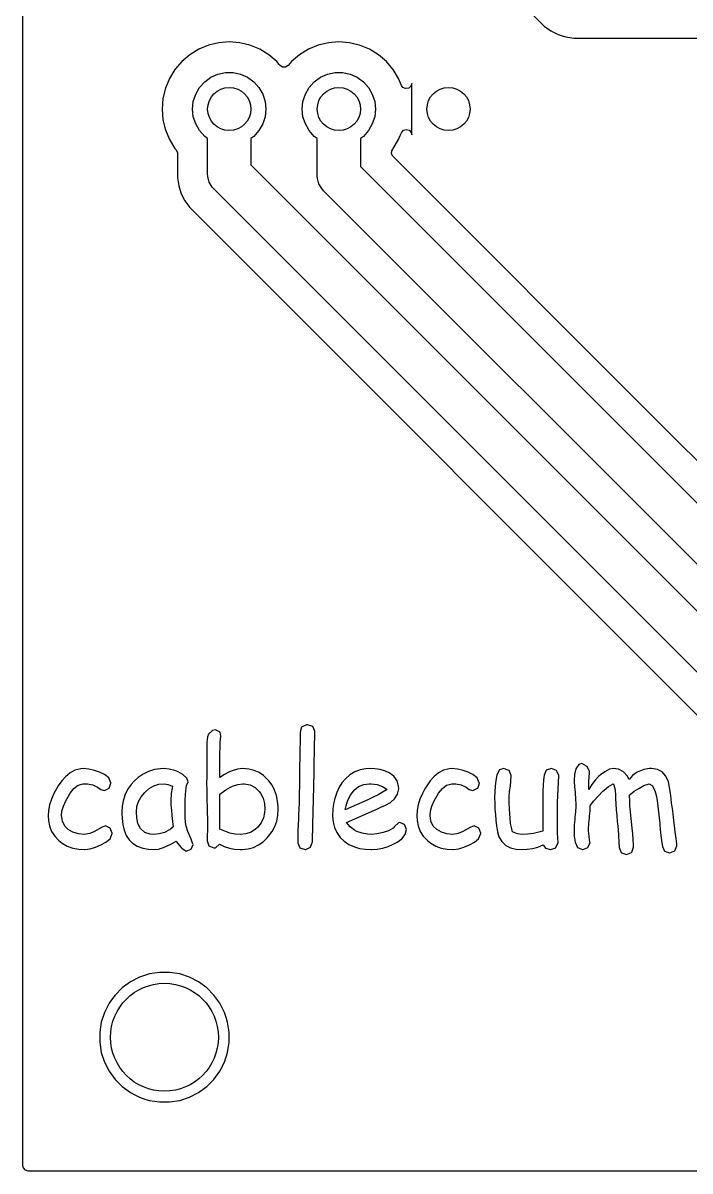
# Model space of a CAD drawing. Extents: x 1.82 to 4.28, y -3.98 to -1.82.
# Drawn here: x 1.82 to 2.428, y -3.98 to -2.933 of the extents above; entities that cross this region are included whole.
import ezdxf

# ---------------------------------------------------------------- set-up
doc = ezdxf.new("R2010")
doc.units = 0
doc.header["$MEASUREMENT"] = 0
doc.layers.add('BLACK', color=7, linetype='CONTINUOUS')

msp = doc.modelspace()

# ---------------------------------------------------------------- linework, layer by layer
at = {"layer": 'BLACK', "linetype": 'CONTINUOUS'}
for p, q in [((1.8197, -3.0118), (1.8197, -1.9442)), ((1.9927, -2.6335), (2.2952, -2.9361)), ((2.2952, -2.9361), (2.3012, -2.9404)), ((2.3012, -2.9404), (2.3043, -2.942)), ((2.3043, -2.942), (2.3078, -2.9438)), ((1.9983, -2.9513), (1.989, -2.9536)), ((2.0079, -2.9506), (1.9983, -2.9513)), ((2.0175, -2.9513), (2.0079, -2.9506)), ((2.0226, -2.9526), (2.0175, -2.9513)), ((2.0175, -2.9513), (2.0175, -2.9513)), ((2.0175, -2.9513), (2.0175, -2.9513)), ((2.0983, -2.9513), (2.089, -2.9536)), ((2.1079, -2.9506), (2.0983, -2.9513)), ((2.1175, -2.9513), (2.1079, -2.9506)), ((2.1226, -2.9526), (2.1175, -2.9513)), ((2.1175, -2.9513), (2.1175, -2.9513)), ((2.1175, -2.9513), (2.1175, -2.9513)), ((2.3078, -2.9438), (2.3078, -2.9438)), ((2.3078, -2.9438), (2.3078, -2.9438)), ((2.3078, -2.9438), (2.3116, -2.945)), ((2.3116, -2.945), (2.3149, -2.9461)), ((2.3149, -2.9461), (2.3223, -2.9473)), ((2.3223, -2.9473), (2.3223, -2.9473)), ((2.3223, -2.9473), (2.3297, -2.9473)), ((2.3297, -2.9473), (2.6545, -2.9473)), ((1.9719, -2.9623), (1.9646, -2.9685)), ((1.9801, -2.9573), (1.9719, -2.9623)), ((1.9719, -2.9623), (1.9719, -2.9623)), ((1.989, -2.9536), (1.9801, -2.9573)), ((2.0268, -2.9536), (2.0226, -2.9526)), ((2.0357, -2.9573), (2.0268, -2.9536)), ((2.0268, -2.9536), (2.0268, -2.9536)), ((2.0439, -2.9623), (2.0357, -2.9573)), ((2.0459, -2.964), (2.0439, -2.9623)), ((2.0439, -2.9623), (2.0439, -2.9623)), ((2.0719, -2.9623), (2.0646, -2.9685)), ((2.0801, -2.9573), (2.0719, -2.9623)), ((2.0719, -2.9623), (2.0719, -2.9623)), ((2.089, -2.9536), (2.0801, -2.9573)), ((2.1268, -2.9536), (2.1226, -2.9526)), ((2.1357, -2.9573), (2.1268, -2.9536)), ((2.1268, -2.9536), (2.1268, -2.9536)), ((2.1439, -2.9623), (2.1357, -2.9573)), ((2.1459, -2.964), (2.1439, -2.9623)), ((2.1439, -2.9623), (2.1439, -2.9623)), ((1.9646, -2.9685), (1.9583, -2.9758)), ((2.0512, -2.9685), (2.0459, -2.964)), ((2.0535, -2.9712), (2.0512, -2.9685)), ((2.0542, -2.972), (2.0535, -2.9712)), ((2.0542, -2.9721), (2.0542, -2.972)), ((2.0565, -2.9735), (2.0542, -2.9721)), ((2.0616, -2.972), (2.0593, -2.9735)), ((2.0646, -2.9685), (2.0616, -2.972)), ((2.1512, -2.9685), (2.1459, -2.964)), ((2.1555, -2.9735), (2.1512, -2.9685)), ((1.9583, -2.9758), (1.9533, -2.984)), ((1.9583, -2.9758), (1.9583, -2.9758)), ((1.9855, -2.9869), (1.9911, -2.9828)), ((1.9911, -2.9828), (1.9975, -2.98)), ((1.9975, -2.98), (2.0044, -2.9785)), ((2.0044, -2.9785), (2.0114, -2.9785)), ((2.0114, -2.9785), (2.0182, -2.98)), ((2.0182, -2.98), (2.0246, -2.9828)), ((2.0246, -2.9828), (2.0303, -2.9869)), ((2.0593, -2.9735), (2.0565, -2.9735)), ((2.0855, -2.9869), (2.0911, -2.9828)), ((2.0911, -2.9828), (2.0975, -2.98)), ((2.0975, -2.98), (2.1044, -2.9785)), ((2.1044, -2.9785), (2.1114, -2.9785)), ((2.1114, -2.9785), (2.1182, -2.98)), ((2.1182, -2.98), (2.1246, -2.9828)), ((2.1246, -2.9828), (2.1303, -2.9869)), ((2.1574, -2.9758), (2.1555, -2.9735)), ((2.1624, -2.984), (2.1574, -2.9758)), ((2.1574, -2.9758), (2.1574, -2.9758)), ((1.9496, -2.9929), (1.9474, -3.0022)), ((1.9533, -2.984), (1.9496, -2.9929)), ((1.9773, -2.9982), (1.9808, -2.9921)), ((1.9808, -2.9921), (1.9855, -2.9869)), ((2.0303, -2.9869), (2.0349, -2.9921)), ((2.0349, -2.9921), (2.0384, -2.9982)), ((2.0773, -2.9982), (2.0808, -2.9921)), ((2.0808, -2.9921), (2.0855, -2.9869)), ((2.1303, -2.9869), (2.1349, -2.9921)), ((2.1349, -2.9921), (2.1384, -2.9982)), ((2.165, -2.9903), (2.1624, -2.984)), ((2.1663, -2.9921), (2.165, -2.9903)), ((2.1688, -2.9932), (2.1663, -2.9921)), ((2.1716, -2.9928), (2.1688, -2.9932)), ((2.1736, -2.991), (2.1716, -2.9928)), ((2.1744, -2.9884), (2.1736, -2.991)), ((2.1744, -3.0352), (2.1744, -2.9884)), ((1.9474, -3.0022), (1.9466, -3.0118)), ((1.9744, -3.0118), (1.9751, -3.0049)), ((1.9751, -3.0049), (1.9773, -2.9982)), ((2.0384, -2.9982), (2.0406, -3.0049)), ((2.0406, -3.0049), (2.0413, -3.0118)), ((2.0744, -3.0118), (2.0751, -3.0049)), ((2.0751, -3.0049), (2.0773, -2.9982)), ((2.1384, -2.9982), (2.1406, -3.0049)), ((2.1406, -3.0049), (2.1413, -3.0118)), ((1.8197, -3.6919), (1.8197, -3.0118)), ((1.9466, -3.0118), (1.9474, -3.0214)), ((1.9751, -3.0188), (1.9744, -3.0118)), ((2.0413, -3.0118), (2.0406, -3.0188)), ((2.0751, -3.0188), (2.0744, -3.0118)), ((2.1413, -3.0118), (2.1406, -3.0188)), ((1.9474, -3.0214), (1.9474, -3.0214)), ((1.9474, -3.0214), (1.9474, -3.0214)), ((1.9474, -3.0214), (1.9489, -3.0278)), ((1.9773, -3.0254), (1.9751, -3.0188)), ((1.9808, -3.0315), (1.9773, -3.0254)), ((2.0384, -3.0254), (2.0349, -3.0315)), ((2.0406, -3.0188), (2.0384, -3.0254)), ((2.0773, -3.0254), (2.0751, -3.0188)), ((2.0808, -3.0315), (2.0773, -3.0254)), ((2.1384, -3.0254), (2.1349, -3.0315)), ((2.1406, -3.0188), (2.1384, -3.0254)), ((1.9489, -3.0278), (1.9496, -3.0307)), ((1.9496, -3.0307), (1.9533, -3.0396)), ((1.9855, -3.0367), (1.9808, -3.0315)), ((2.0349, -3.0315), (2.0303, -3.0367)), ((2.0855, -3.0367), (2.0808, -3.0315)), ((2.1349, -3.0315), (2.1303, -3.0367)), ((2.1624, -3.0396), (2.1639, -3.036)), ((2.1639, -3.036), (2.165, -3.0334)), ((2.165, -3.0334), (2.1667, -3.0312)), ((2.1667, -3.0312), (2.1694, -3.0304)), ((2.1694, -3.0304), (2.172, -3.031)), ((2.172, -3.031), (2.1739, -3.0331)), ((2.1739, -3.0331), (2.1744, -3.0352)), ((1.9533, -3.0396), (1.9583, -3.0478)), ((1.9882, -3.0386), (1.9855, -3.0367)), ((1.9882, -3.0709), (1.9882, -3.0386)), ((2.0303, -3.0367), (2.0276, -3.0386)), ((2.0276, -3.0386), (2.0276, -3.0627)), ((2.0882, -3.0386), (2.0855, -3.0367)), ((2.0882, -3.0724), (2.0882, -3.0386)), ((2.1303, -3.0367), (2.1276, -3.0386)), ((2.1276, -3.0386), (2.1276, -3.0643)), ((2.1574, -3.0478), (2.1624, -3.0396)), ((1.9583, -3.0478), (1.9583, -3.0478)), ((1.9583, -3.0478), (1.9583, -3.0478)), ((1.9583, -3.0478), (1.9583, -3.0478)), ((1.9583, -3.0478), (1.9594, -3.0491)), ((1.9594, -3.0491), (1.9606, -3.0516)), ((1.9606, -3.0516), (1.9606, -3.0523)), ((1.9606, -3.0523), (1.9606, -3.0746)), ((2.1559, -3.0525), (2.1561, -3.0498)), ((2.1572, -3.0549), (2.1559, -3.0525)), ((2.1561, -3.0498), (2.157, -3.0483)), ((2.157, -3.0483), (2.1574, -3.0478)), ((2.4023, -3.3), (2.1572, -3.0549)), ((2.0276, -3.0627), (2.6452, -3.6803)), ((2.1276, -3.0643), (2.6436, -3.5803)), ((1.9606, -3.0746), (1.9618, -3.0819)), ((1.9884, -3.0734), (1.9882, -3.0709)), ((1.9894, -3.0774), (1.9884, -3.0734)), ((1.9884, -3.0734), (1.9884, -3.0734)), ((1.9897, -3.0784), (1.9894, -3.0774)), ((2.0884, -3.075), (2.0882, -3.0724)), ((2.089, -3.0775), (2.0884, -3.075)), ((2.0884, -3.075), (2.0884, -3.075)), ((2.0897, -3.08), (2.089, -3.0775)), ((1.9618, -3.0819), (1.9641, -3.089)), ((1.9923, -3.0829), (1.9897, -3.0784)), ((1.9923, -3.0829), (1.9923, -3.0829)), ((1.994, -3.0848), (1.9923, -3.0829)), ((2.6231, -3.7139), (1.994, -3.0848)), ((2.0923, -3.0844), (2.0897, -3.08)), ((2.094, -3.0864), (2.0923, -3.0844)), ((2.0923, -3.0844), (2.0923, -3.0844)), ((2.6215, -3.6139), (2.094, -3.0864)), ((1.9641, -3.089), (1.9675, -3.0956)), ((1.9675, -3.0956), (1.9718, -3.1017)), ((1.9718, -3.1017), (2.6062, -3.7361)), ((2.6406, -3.5383), (2.4023, -3.3)), ((1.9925, -3.5785), (1.9891, -3.582)), ((1.9952, -3.5779), (1.9925, -3.5785)), ((1.9996, -3.5802), (1.9952, -3.5779)), ((2.0003, -3.5838), (1.9996, -3.5802)), ((2.0738, -3.5755), (2.0726, -3.5802)), ((2.0726, -3.5802), (2.0726, -3.5844)), ((2.0784, -3.5733), (2.0738, -3.5755)), ((2.0792, -3.5733), (2.0784, -3.5733)), ((2.084, -3.5748), (2.0792, -3.5733)), ((2.0859, -3.5793), (2.084, -3.5748)), ((2.0859, -3.5802), (2.0859, -3.5793)), ((2.0859, -3.5851), (2.0859, -3.5802)), ((1.9881, -3.5843), (1.9874, -3.5892)), ((1.9874, -3.5892), (1.9874, -3.5932)), ((1.9891, -3.582), (1.9881, -3.5843)), ((1.9994, -3.6041), (1.9996, -3.5893)), ((1.9996, -3.5893), (2, -3.5865)), ((2, -3.5865), (2.0003, -3.5838)), ((2.0725, -3.5895), (2.0724, -3.595)), ((2.0726, -3.5844), (2.0725, -3.5895)), ((2.0857, -3.5958), (2.0858, -3.5903)), ((2.0858, -3.5903), (2.0859, -3.5851)), ((1.9874, -3.5982), (1.9873, -3.603)), ((1.9874, -3.5932), (1.9874, -3.5982)), ((2.0723, -3.5999), (2.0722, -3.6051)), ((2.0724, -3.595), (2.0723, -3.5999)), ((2.0855, -3.6051), (2.0856, -3.6008)), ((2.0856, -3.6008), (2.0857, -3.5958)), ((1.9873, -3.603), (1.9873, -3.6078)), ((1.9873, -3.6078), (1.9873, -3.6111)), ((1.9873, -3.6111), (1.9873, -3.6162)), ((1.9993, -3.6213), (1.9994, -3.6041)), ((2.0721, -3.6094), (2.072, -3.6144)), ((2.0722, -3.6051), (2.0721, -3.6094)), ((2.0853, -3.6152), (2.0854, -3.6102)), ((2.0854, -3.6102), (2.0855, -3.6051)), ((2.3268, -3.6094), (2.3239, -3.6135)), ((2.3295, -3.6087), (2.3268, -3.6094)), ((2.3339, -3.611), (2.3295, -3.6087)), ((2.3344, -3.6115), (2.3339, -3.611)), ((2.3364, -3.6158), (2.3344, -3.6115)), ((1.8585, -3.6207), (1.8551, -3.6245)), ((1.8627, -3.6172), (1.8585, -3.6207)), ((1.867, -3.6148), (1.8627, -3.6172)), ((1.8724, -3.6134), (1.867, -3.6148)), ((1.8747, -3.6133), (1.8724, -3.6134)), ((1.8799, -3.6137), (1.8747, -3.6133)), ((1.8851, -3.6149), (1.8799, -3.6137)), ((1.8896, -3.6165), (1.8851, -3.6149)), ((1.8941, -3.6186), (1.8896, -3.6165)), ((1.8979, -3.6217), (1.8941, -3.6186)), ((1.8999, -3.6262), (1.8979, -3.6217)), ((1.9247, -3.6215), (1.9211, -3.6248)), ((1.9294, -3.6183), (1.9247, -3.6215)), ((1.9343, -3.6158), (1.9294, -3.6183)), ((1.9396, -3.6142), (1.9343, -3.6158)), ((1.9451, -3.6134), (1.9396, -3.6142)), ((1.948, -3.6133), (1.9451, -3.6134)), ((1.953, -3.6138), (1.948, -3.6133)), ((1.9581, -3.6151), (1.953, -3.6138)), ((1.9612, -3.6163), (1.9581, -3.6151)), ((1.9657, -3.6186), (1.9612, -3.6163)), ((1.9693, -3.622), (1.9657, -3.6186)), ((1.9704, -3.6255), (1.9693, -3.622)), ((1.9873, -3.6215), (1.9872, -3.6264)), ((1.9873, -3.6162), (1.9873, -3.6215)), ((2.0036, -3.6186), (1.9993, -3.6213)), ((2.0081, -3.6162), (2.0036, -3.6186)), ((2.0105, -3.6153), (2.0081, -3.6162)), ((2.0153, -3.6138), (2.0105, -3.6153)), ((2.0202, -3.6133), (2.0153, -3.6138)), ((2.0204, -3.6133), (2.0202, -3.6133)), ((2.0257, -3.6137), (2.0204, -3.6133)), ((2.0306, -3.6149), (2.0257, -3.6137)), ((2.0351, -3.6168), (2.0306, -3.6149)), ((2.0392, -3.6196), (2.0351, -3.6168)), ((2.0429, -3.6231), (2.0392, -3.6196)), ((2.072, -3.6199), (2.0719, -3.6251)), ((2.072, -3.6144), (2.072, -3.6199)), ((2.0852, -3.6258), (2.0853, -3.6206)), ((2.0853, -3.6206), (2.0853, -3.6152)), ((2.1138, -3.6225), (2.1107, -3.6263)), ((2.1178, -3.6189), (2.1138, -3.6225)), ((2.1223, -3.6161), (2.1178, -3.6189)), ((2.1273, -3.6143), (2.1223, -3.6161)), ((2.1326, -3.6134), (2.1273, -3.6143)), ((2.1355, -3.6133), (2.1326, -3.6134)), ((2.1408, -3.6135), (2.1355, -3.6133)), ((2.1457, -3.6142), (2.1408, -3.6135)), ((2.1505, -3.6156), (2.1457, -3.6142)), ((2.1538, -3.6171), (2.1505, -3.6156)), ((2.158, -3.6202), (2.1538, -3.6171)), ((2.1611, -3.6245), (2.158, -3.6202)), ((2.1946, -3.6207), (2.1913, -3.6245)), ((2.1988, -3.6172), (2.1946, -3.6207)), ((2.2032, -3.6148), (2.1988, -3.6172)), ((2.2086, -3.6134), (2.2032, -3.6148)), ((2.2109, -3.6133), (2.2086, -3.6134)), ((2.2161, -3.6137), (2.2109, -3.6133)), ((2.2212, -3.6149), (2.2161, -3.6137)), ((2.2257, -3.6165), (2.2212, -3.6149)), ((2.2302, -3.6186), (2.2257, -3.6165)), ((2.2341, -3.6217), (2.2302, -3.6186)), ((2.236, -3.6262), (2.2341, -3.6217)), ((2.252, -3.619), (2.2512, -3.624)), ((2.2543, -3.6145), (2.252, -3.619)), ((2.2584, -3.6133), (2.2543, -3.6145)), ((2.263, -3.6149), (2.2584, -3.6133)), ((2.2633, -3.6151), (2.263, -3.6149)), ((2.2652, -3.6195), (2.2633, -3.6151)), ((2.2649, -3.6246), (2.2652, -3.6197)), ((2.2652, -3.6197), (2.2652, -3.6195)), ((2.2951, -3.6194), (2.2947, -3.6234)), ((2.2971, -3.6148), (2.2951, -3.6194)), ((2.3017, -3.6133), (2.2971, -3.6148)), ((2.3063, -3.6149), (2.3017, -3.6133)), ((2.3065, -3.6151), (2.3063, -3.6149)), ((2.3084, -3.6196), (2.3065, -3.6151)), ((2.3072, -3.6441), (2.3084, -3.6196)), ((2.3229, -3.6188), (2.3226, -3.624)), ((2.3239, -3.6135), (2.3229, -3.6188)), ((2.3359, -3.6251), (2.3362, -3.621)), ((2.3362, -3.621), (2.3365, -3.617)), ((2.3365, -3.617), (2.3364, -3.6158)), ((2.3451, -3.6203), (2.3417, -3.6237)), ((2.3464, -3.6191), (2.3451, -3.6203)), ((2.3504, -3.6161), (2.3464, -3.6191)), ((2.3548, -3.6139), (2.3504, -3.6161)), ((2.358, -3.6133), (2.3548, -3.6139)), ((2.3629, -3.6139), (2.358, -3.6133)), ((2.3674, -3.6161), (2.3629, -3.6139)), ((2.3709, -3.6198), (2.3674, -3.6161)), ((2.3726, -3.6232), (2.3709, -3.6198)), ((2.3758, -3.6196), (2.3726, -3.6232)), ((2.3799, -3.6166), (2.3758, -3.6196)), ((2.3814, -3.6158), (2.3799, -3.6166)), ((2.3862, -3.6141), (2.3814, -3.6158)), ((2.3912, -3.6133), (2.3862, -3.6141)), ((2.3932, -3.6133), (2.3912, -3.6133)), ((2.3984, -3.614), (2.3932, -3.6133)), ((2.4027, -3.6163), (2.3984, -3.614)), ((2.4061, -3.6202), (2.4027, -3.6163)), ((2.4083, -3.6248), (2.4061, -3.6202)), ((1.8502, -3.6317), (1.8479, -3.6361)), ((1.8519, -3.629), (1.8502, -3.6317)), ((1.8551, -3.6245), (1.8519, -3.629)), ((1.8628, -3.6357), (1.8662, -3.6315)), ((1.8662, -3.6315), (1.87, -3.6285)), ((1.87, -3.6285), (1.8747, -3.6271)), ((1.8747, -3.6271), (1.8785, -3.6273)), ((1.8785, -3.6273), (1.8833, -3.6281)), ((1.8833, -3.6281), (1.8878, -3.6301)), ((1.8878, -3.6301), (1.8906, -3.6322)), ((1.8906, -3.6322), (1.894, -3.6333)), ((1.894, -3.6333), (1.8982, -3.6312)), ((1.8982, -3.6312), (1.8983, -3.6311)), ((1.8983, -3.6311), (1.8999, -3.6265)), ((1.8999, -3.6265), (1.8999, -3.6262)), ((1.9152, -3.6325), (1.9127, -3.6376)), ((1.9185, -3.6278), (1.9152, -3.6325)), ((1.9211, -3.6248), (1.9185, -3.6278)), ((1.9308, -3.635), (1.9348, -3.6315)), ((1.9348, -3.6315), (1.9391, -3.6291)), ((1.9391, -3.6291), (1.9438, -3.6276)), ((1.9438, -3.6276), (1.9489, -3.6271)), ((1.9489, -3.6271), (1.9518, -3.6277)), ((1.9518, -3.6277), (1.956, -3.6294)), ((1.9557, -3.6312), (1.9549, -3.6361)), ((1.956, -3.6294), (1.9557, -3.6312)), ((1.9683, -3.6336), (1.969, -3.6288)), ((1.969, -3.6288), (1.9704, -3.6255)), ((1.9872, -3.6264), (1.9872, -3.6273)), ((1.9872, -3.6273), (1.9873, -3.6321)), ((1.9873, -3.6321), (1.9874, -3.6374)), ((2.0006, -3.6356), (2.0049, -3.6327)), ((2.0049, -3.6327), (2.0091, -3.6301)), ((2.0091, -3.6301), (2.0109, -3.6293)), ((2.0109, -3.6293), (2.0156, -3.6277)), ((2.0156, -3.6277), (2.0204, -3.6271)), ((2.0204, -3.6271), (2.0216, -3.6272)), ((2.0216, -3.6272), (2.0269, -3.6281)), ((2.0269, -3.6281), (2.0314, -3.6304)), ((2.0314, -3.6304), (2.0352, -3.6341)), ((2.0441, -3.6244), (2.0429, -3.6231)), ((2.0469, -3.6285), (2.0441, -3.6244)), ((2.0492, -3.633), (2.0469, -3.6285)), ((2.0509, -3.6377), (2.0492, -3.633)), ((2.0719, -3.63), (2.0718, -3.6347)), ((2.0719, -3.6251), (2.0719, -3.63)), ((2.0842, -3.6642), (2.0852, -3.63)), ((2.0852, -3.63), (2.0852, -3.6258)), ((2.1083, -3.6301), (2.1059, -3.6351)), ((2.1107, -3.6263), (2.1083, -3.6301)), ((2.1186, -3.6374), (2.1217, -3.6331)), ((2.1217, -3.6331), (2.1221, -3.6327)), ((2.1221, -3.6327), (2.1258, -3.6297)), ((2.1258, -3.6297), (2.1306, -3.6277)), ((2.1306, -3.6277), (2.1355, -3.6271)), ((2.1355, -3.6271), (2.1374, -3.6272)), ((2.1374, -3.6272), (2.1427, -3.6278)), ((2.1427, -3.6278), (2.1477, -3.6295)), ((2.1477, -3.6295), (2.1518, -3.6322)), ((2.1518, -3.6322), (2.1483, -3.6346)), ((2.1624, -3.6293), (2.1611, -3.6245)), ((2.1614, -3.6366), (2.1625, -3.6316)), ((2.1625, -3.6316), (2.1624, -3.6293)), ((2.1864, -3.6317), (2.1841, -3.6361)), ((2.1881, -3.629), (2.1864, -3.6317)), ((2.1913, -3.6245), (2.1881, -3.629)), ((2.1989, -3.6357), (2.2023, -3.6315)), ((2.2023, -3.6315), (2.2062, -3.6285)), ((2.2062, -3.6285), (2.2109, -3.6271)), ((2.2109, -3.6271), (2.2146, -3.6273)), ((2.2146, -3.6273), (2.2195, -3.6281)), ((2.2195, -3.6281), (2.224, -3.6301)), ((2.224, -3.6301), (2.2268, -3.6322)), ((2.2268, -3.6322), (2.2302, -3.6333)), ((2.2302, -3.6333), (2.2344, -3.6312)), ((2.2344, -3.6312), (2.2345, -3.6311)), ((2.2345, -3.6311), (2.2361, -3.6265)), ((2.2361, -3.6265), (2.236, -3.6262)), ((2.2505, -3.6293), (2.2501, -3.6344)), ((2.2512, -3.624), (2.2505, -3.6293)), ((2.2636, -3.6343), (2.2643, -3.6294)), ((2.2643, -3.6294), (2.2649, -3.6246)), ((2.2943, -3.6285), (2.294, -3.634)), ((2.2947, -3.6234), (2.2943, -3.6285)), ((2.3226, -3.624), (2.3226, -3.625)), ((2.3226, -3.625), (2.3229, -3.6299)), ((2.3229, -3.6299), (2.3233, -3.6348)), ((2.336, -3.6322), (2.3359, -3.6251)), ((2.3385, -3.6278), (2.336, -3.6322)), ((2.3417, -3.6237), (2.3385, -3.6278)), ((2.3486, -3.634), (2.3498, -3.6329)), ((2.3498, -3.6329), (2.3537, -3.6297)), ((2.3537, -3.6297), (2.3582, -3.6271)), ((2.3582, -3.6271), (2.3587, -3.6282)), ((2.3587, -3.6282), (2.3599, -3.6328)), ((2.3599, -3.6328), (2.3602, -3.638)), ((2.3774, -3.634), (2.3816, -3.6313)), ((2.3816, -3.6313), (2.3862, -3.6288)), ((2.3862, -3.6288), (2.391, -3.6271)), ((2.391, -3.6271), (2.3937, -3.6288)), ((2.3937, -3.6288), (2.396, -3.6332)), ((2.4086, -3.6255), (2.4083, -3.6248)), ((2.4095, -3.6304), (2.4086, -3.6255)), ((2.4103, -3.6356), (2.4095, -3.6304)), ((1.8456, -3.6413), (1.844, -3.6464)), ((1.8479, -3.6361), (1.8456, -3.6413)), ((1.8567, -3.6474), (1.8587, -3.6427)), ((1.8587, -3.6427), (1.8611, -3.6383)), ((1.8611, -3.6383), (1.8628, -3.6357)), ((1.911, -3.643), (1.9101, -3.6477)), ((1.9127, -3.6376), (1.911, -3.643)), ((1.9237, -3.648), (1.9251, -3.6434)), ((1.9251, -3.6434), (1.9275, -3.639)), ((1.9275, -3.639), (1.9308, -3.635)), ((1.9548, -3.637), (1.9546, -3.6419)), ((1.9546, -3.6419), (1.9547, -3.6465)), ((1.9549, -3.6361), (1.9548, -3.637)), ((1.9676, -3.6475), (1.9677, -3.6422)), ((1.9677, -3.6422), (1.968, -3.6373)), ((1.968, -3.6373), (1.9683, -3.6336)), ((1.9874, -3.6374), (1.9875, -3.6427)), ((1.9875, -3.6427), (1.9876, -3.6477)), ((1.9992, -3.6477), (1.9994, -3.6365)), ((1.9994, -3.6365), (2.0006, -3.6356)), ((2.0352, -3.6341), (2.0364, -3.6358)), ((2.0364, -3.6358), (2.0387, -3.6404)), ((2.0387, -3.6404), (2.0399, -3.6451)), ((2.052, -3.6429), (2.0509, -3.6377)), ((2.0525, -3.6483), (2.052, -3.6429)), ((2.0717, -3.6397), (2.0716, -3.6446)), ((2.0718, -3.6347), (2.0717, -3.6397)), ((2.1041, -3.6405), (2.1031, -3.6453)), ((2.1059, -3.6351), (2.1041, -3.6405)), ((2.1343, -3.6417), (2.1136, -3.6509)), ((2.1145, -3.6473), (2.1162, -3.6422)), ((2.1162, -3.6422), (2.1186, -3.6374)), ((2.1393, -3.6394), (2.1343, -3.6417)), ((2.1437, -3.6372), (2.1393, -3.6394)), ((2.1483, -3.6346), (2.1437, -3.6372)), ((2.1549, -3.6441), (2.1586, -3.6408)), ((2.1586, -3.6408), (2.1614, -3.6366)), ((2.1818, -3.6413), (2.1802, -3.6464)), ((2.1841, -3.6361), (2.1818, -3.6413)), ((2.1928, -3.6474), (2.1949, -3.6427)), ((2.1949, -3.6427), (2.1973, -3.6383)), ((2.1973, -3.6383), (2.1989, -3.6357)), ((2.2501, -3.6344), (2.25, -3.6397)), ((2.25, -3.6397), (2.2501, -3.645)), ((2.2633, -3.6391), (2.2636, -3.6343)), ((2.2633, -3.6395), (2.2633, -3.6391)), ((2.2633, -3.6448), (2.2633, -3.6395)), ((2.2939, -3.639), (2.2938, -3.6442)), ((2.294, -3.634), (2.2939, -3.639)), ((2.3233, -3.6348), (2.3233, -3.6357)), ((2.3233, -3.6357), (2.3237, -3.6408)), ((2.3237, -3.6408), (2.3239, -3.6456)), ((2.3374, -3.6466), (2.3406, -3.6427)), ((2.3406, -3.6427), (2.3486, -3.634)), ((2.3602, -3.638), (2.3603, -3.6407)), ((2.3603, -3.6407), (2.3605, -3.6457)), ((2.3731, -3.6375), (2.3736, -3.637)), ((2.3732, -3.6426), (2.3731, -3.6375)), ((2.3733, -3.6476), (2.3732, -3.6426)), ((2.3736, -3.637), (2.3774, -3.634)), ((2.396, -3.6332), (2.3973, -3.6374)), ((2.3973, -3.6374), (2.3983, -3.6423)), ((2.3983, -3.6423), (2.4006, -3.6633)), ((2.4109, -3.6407), (2.4103, -3.6356)), ((2.4114, -3.6447), (2.4109, -3.6407)), ((1.8431, -3.6515), (1.8427, -3.6565)), ((1.844, -3.6464), (1.8431, -3.6515)), ((1.8549, -3.6561), (1.8553, -3.6522)), ((1.8553, -3.6522), (1.8567, -3.6474)), ((1.9101, -3.6477), (1.9099, -3.6527)), ((1.9099, -3.6527), (1.9099, -3.653)), ((1.9099, -3.653), (1.9099, -3.6538)), ((1.9099, -3.6538), (1.9101, -3.6589)), ((1.9232, -3.653), (1.9237, -3.648)), ((1.9235, -3.6583), (1.9232, -3.653)), ((1.9547, -3.6465), (1.9551, -3.6513)), ((1.9551, -3.6513), (1.9555, -3.6561)), ((1.9676, -3.6524), (1.9676, -3.6475)), ((1.9676, -3.6573), (1.9676, -3.6524)), ((1.9876, -3.6477), (1.9876, -3.6477)), ((1.9876, -3.6477), (1.9876, -3.6486)), ((1.9876, -3.6486), (1.9878, -3.6536)), ((1.9878, -3.6536), (1.9879, -3.6588)), ((1.9993, -3.6578), (1.9992, -3.6477)), ((2.0401, -3.6532), (2.039, -3.6582)), ((2.0399, -3.6451), (2.0403, -3.6502)), ((2.0403, -3.6502), (2.0401, -3.6532)), ((2.0522, -3.6558), (2.0526, -3.6502)), ((2.0526, -3.6502), (2.0525, -3.6483)), ((2.0714, -3.65), (2.0711, -3.6551)), ((2.0716, -3.6446), (2.0714, -3.65)), ((2.1024, -3.6509), (2.1022, -3.6558)), ((2.1031, -3.6453), (2.1024, -3.6504)), ((2.1024, -3.6504), (2.1024, -3.6509)), ((2.1136, -3.6509), (2.1145, -3.6473)), ((2.1147, -3.6624), (2.1405, -3.6511)), ((2.1405, -3.6511), (2.1412, -3.6508)), ((2.1412, -3.6508), (2.1461, -3.6486)), ((2.1461, -3.6486), (2.1505, -3.6465)), ((2.1505, -3.6465), (2.1549, -3.6441)), ((2.1792, -3.6515), (2.1789, -3.6565)), ((2.1802, -3.6464), (2.1792, -3.6515)), ((2.1911, -3.6561), (2.1915, -3.6522)), ((2.1915, -3.6522), (2.1928, -3.6474)), ((2.2501, -3.645), (2.2503, -3.6505)), ((2.2503, -3.6505), (2.2507, -3.6553)), ((2.2635, -3.6497), (2.2633, -3.6448)), ((2.2638, -3.6547), (2.2635, -3.6497)), ((2.2938, -3.6442), (2.294, -3.657)), ((2.3072, -3.6491), (2.3072, -3.6441)), ((2.3072, -3.6543), (2.3072, -3.6491)), ((2.3236, -3.6526), (2.3232, -3.6577)), ((2.3239, -3.6475), (2.3236, -3.6526)), ((2.3239, -3.6456), (2.3239, -3.6475)), ((2.3366, -3.6567), (2.337, -3.6518)), ((2.337, -3.6518), (2.3371, -3.6469)), ((2.3371, -3.6469), (2.3374, -3.6466)), ((2.3605, -3.6457), (2.3609, -3.6509)), ((2.3609, -3.6509), (2.3613, -3.656)), ((2.3735, -3.65), (2.3733, -3.6476)), ((2.3755, -3.6677), (2.3735, -3.65)), ((2.4121, -3.6496), (2.4114, -3.6447)), ((2.4128, -3.6546), (2.4121, -3.6496)), ((1.8427, -3.6565), (1.843, -3.6607)), ((1.843, -3.6607), (1.8439, -3.6655)), ((1.8557, -3.6613), (1.8549, -3.6561)), ((1.8578, -3.6657), (1.8557, -3.6613)), ((1.9101, -3.6589), (1.9108, -3.6644)), ((1.9108, -3.6644), (1.912, -3.6693)), ((1.9246, -3.6633), (1.9235, -3.6583)), ((1.9269, -3.6679), (1.9246, -3.6633)), ((1.9555, -3.6561), (1.9561, -3.6615)), ((1.9561, -3.6615), (1.9567, -3.6664)), ((1.9681, -3.6623), (1.9676, -3.6573)), ((1.9687, -3.6657), (1.9681, -3.6623)), ((1.9879, -3.6588), (1.988, -3.6639)), ((1.988, -3.6639), (1.988, -3.669)), ((1.9994, -3.6684), (1.9993, -3.6578)), ((2.037, -3.6627), (2.034, -3.6667)), ((2.039, -3.6582), (2.037, -3.6627)), ((2.0494, -3.6661), (2.0512, -3.6611)), ((2.0512, -3.6611), (2.0522, -3.6558)), ((2.071, -3.6591), (2.0708, -3.6647)), ((2.0711, -3.6551), (2.071, -3.6591)), ((2.0841, -3.6695), (2.0842, -3.6642)), ((2.1022, -3.6558), (2.1022, -3.6567)), ((2.1022, -3.6567), (2.1027, -3.6621)), ((2.1027, -3.6621), (2.1039, -3.667)), ((2.1181, -3.6664), (2.1147, -3.6624)), ((2.1622, -3.6627), (2.1585, -3.666)), ((2.1635, -3.6625), (2.1622, -3.6627)), ((2.1677, -3.6644), (2.1635, -3.6625)), ((2.1696, -3.6688), (2.1677, -3.6644)), ((2.1789, -3.6565), (2.1792, -3.6607)), ((2.1792, -3.6607), (2.1801, -3.6655)), ((2.1918, -3.6613), (2.1911, -3.6561)), ((2.194, -3.6657), (2.1918, -3.6613)), ((2.2507, -3.6553), (2.2512, -3.6603)), ((2.2512, -3.6603), (2.2518, -3.6655)), ((2.264, -3.6583), (2.2638, -3.6547)), ((2.2646, -3.6633), (2.264, -3.6583)), ((2.2656, -3.6683), (2.2646, -3.6633)), ((2.294, -3.657), (2.294, -3.6704)), ((2.3072, -3.6581), (2.3072, -3.6543)), ((2.3073, -3.663), (2.3072, -3.6581)), ((2.3073, -3.668), (2.3073, -3.663)), ((2.323, -3.6596), (2.3226, -3.6647)), ((2.3232, -3.6577), (2.323, -3.6596)), ((2.3357, -3.6685), (2.336, -3.6634)), ((2.336, -3.6634), (2.3364, -3.6586)), ((2.3364, -3.6586), (2.3366, -3.6567)), ((2.3613, -3.656), (2.3619, -3.6616)), ((2.3619, -3.6616), (2.3621, -3.6635)), ((2.3621, -3.6635), (2.3626, -3.6689)), ((2.4006, -3.6633), (2.4007, -3.6642)), ((2.4007, -3.6642), (2.4011, -3.669)), ((2.4135, -3.6603), (2.4128, -3.6546)), ((2.4142, -3.6654), (2.4135, -3.6603)), ((1.8439, -3.6655), (1.8458, -3.6705)), ((1.8458, -3.6705), (1.8487, -3.675)), ((1.861, -3.6689), (1.8578, -3.6657)), ((1.8653, -3.6714), (1.861, -3.6689)), ((1.8704, -3.6729), (1.8653, -3.6714)), ((1.8756, -3.6733), (1.8704, -3.6729)), ((1.8806, -3.6725), (1.8756, -3.6733)), ((1.8843, -3.671), (1.8806, -3.6725)), ((1.8921, -3.6667), (1.8843, -3.671)), ((1.895, -3.6656), (1.8921, -3.6667)), ((1.8993, -3.6677), (1.895, -3.6656)), ((1.8992, -3.6772), (1.9012, -3.6726)), ((1.9012, -3.6723), (1.8993, -3.6677)), ((1.9012, -3.6726), (1.9012, -3.6723)), ((1.912, -3.6693), (1.914, -3.6742)), ((1.914, -3.6742), (1.9167, -3.6783)), ((1.9271, -3.6682), (1.9269, -3.6679)), ((1.931, -3.6715), (1.9271, -3.6682)), ((1.9357, -3.673), (1.931, -3.6715)), ((1.9389, -3.6733), (1.9357, -3.673)), ((1.9439, -3.6729), (1.9389, -3.6733)), ((1.9488, -3.6716), (1.9439, -3.6729)), ((1.9499, -3.6711), (1.9488, -3.6716)), ((1.9542, -3.6684), (1.9499, -3.6711)), ((1.9567, -3.6664), (1.9542, -3.6684)), ((1.9702, -3.6706), (1.9687, -3.6657)), ((1.9721, -3.6755), (1.9702, -3.6706)), ((1.9878, -3.6744), (1.9877, -3.6793)), ((1.988, -3.6694), (1.9878, -3.6742)), ((1.9878, -3.6742), (1.9878, -3.6744)), ((1.988, -3.669), (1.988, -3.6694)), ((2.0039, -3.6703), (1.9994, -3.6684)), ((2.0085, -3.6721), (2.0039, -3.6703)), ((2.0132, -3.673), (2.0085, -3.6721)), ((2.0179, -3.6733), (2.0132, -3.673)), ((2.0231, -3.6728), (2.0179, -3.6733)), ((2.0278, -3.6712), (2.0231, -3.6728)), ((2.0319, -3.6686), (2.0278, -3.6712)), ((2.034, -3.6667), (2.0319, -3.6686)), ((2.0438, -3.675), (2.047, -3.6707)), ((2.047, -3.6707), (2.0494, -3.6661)), ((2.0705, -3.6748), (2.0704, -3.6801)), ((2.0706, -3.6697), (2.0705, -3.6748)), ((2.0708, -3.6647), (2.0706, -3.6697)), ((2.0837, -3.6796), (2.0839, -3.6747)), ((2.0839, -3.6747), (2.0841, -3.6695)), ((2.1039, -3.667), (2.1059, -3.6715)), ((2.1059, -3.6715), (2.1091, -3.6761)), ((2.1221, -3.6694), (2.1181, -3.6664)), ((2.1242, -3.6706), (2.1221, -3.6694)), ((2.129, -3.6723), (2.1242, -3.6706)), ((2.1341, -3.6732), (2.129, -3.6723)), ((2.1373, -3.6733), (2.1341, -3.6732)), ((2.1424, -3.6729), (2.1373, -3.6733)), ((2.1471, -3.6719), (2.1424, -3.6729)), ((2.1483, -3.6716), (2.1471, -3.6719)), ((2.1531, -3.67), (2.1483, -3.6716)), ((2.1573, -3.6675), (2.1531, -3.67)), ((2.1585, -3.666), (2.1573, -3.6675)), ((2.1653, -3.6773), (2.1684, -3.6735)), ((2.1684, -3.6735), (2.1696, -3.6688)), ((2.1801, -3.6655), (2.182, -3.6705)), ((2.182, -3.6705), (2.1849, -3.675)), ((2.1972, -3.6689), (2.194, -3.6657)), ((2.2015, -3.6714), (2.1972, -3.6689)), ((2.2065, -3.6729), (2.2015, -3.6714)), ((2.2118, -3.6733), (2.2065, -3.6729)), ((2.2168, -3.6725), (2.2118, -3.6733)), ((2.2204, -3.671), (2.2168, -3.6725)), ((2.2283, -3.6667), (2.2204, -3.671)), ((2.2312, -3.6656), (2.2283, -3.6667)), ((2.2355, -3.6677), (2.2312, -3.6656)), ((2.2353, -3.6772), (2.2373, -3.6726)), ((2.2373, -3.6723), (2.2355, -3.6677)), ((2.2373, -3.6726), (2.2373, -3.6723)), ((2.2518, -3.6655), (2.2526, -3.6709)), ((2.2526, -3.6709), (2.2539, -3.6756)), ((2.2663, -3.6709), (2.2656, -3.6683)), ((2.2707, -3.6727), (2.2663, -3.6709)), ((2.2749, -3.6733), (2.2707, -3.6727)), ((2.2801, -3.6731), (2.2749, -3.6733)), ((2.2854, -3.6724), (2.2801, -3.6731)), ((2.2903, -3.6714), (2.2854, -3.6724)), ((2.294, -3.6704), (2.2903, -3.6714)), ((2.3073, -3.6721), (2.3073, -3.668)), ((2.3075, -3.6765), (2.3073, -3.6721)), ((2.3226, -3.6647), (2.3224, -3.6698)), ((2.3224, -3.6698), (2.3226, -3.6748)), ((2.3226, -3.6748), (2.3235, -3.6803)), ((2.3357, -3.67), (2.3357, -3.6685)), ((2.3362, -3.6749), (2.3357, -3.67)), ((2.3363, -3.6756), (2.3362, -3.6749)), ((2.3626, -3.6689), (2.363, -3.6745)), ((2.363, -3.6745), (2.3634, -3.68)), ((2.3761, -3.6727), (2.3755, -3.6677)), ((2.3765, -3.6778), (2.3761, -3.6727)), ((2.4011, -3.669), (2.4016, -3.674)), ((2.4016, -3.674), (2.4022, -3.6791)), ((2.4148, -3.671), (2.4142, -3.6654)), ((2.4155, -3.6771), (2.4148, -3.671)), ((1.8487, -3.675), (1.8525, -3.679)), ((1.8525, -3.679), (1.8555, -3.6813)), ((1.8555, -3.6813), (1.8601, -3.684)), ((1.8601, -3.684), (1.8651, -3.6858)), ((1.881, -3.6864), (1.8859, -3.6849)), ((1.8859, -3.6849), (1.8908, -3.6828)), ((1.8908, -3.6828), (1.8953, -3.6803)), ((1.8953, -3.6803), (1.8992, -3.6772)), ((1.9167, -3.6783), (1.9197, -3.6813)), ((1.9197, -3.6813), (1.924, -3.684)), ((1.924, -3.684), (1.9291, -3.6859)), ((1.9432, -3.6867), (1.948, -3.6852)), ((1.948, -3.6852), (1.9506, -3.6841)), ((1.9506, -3.6841), (1.9552, -3.6818)), ((1.9552, -3.6818), (1.9594, -3.6794)), ((1.9594, -3.6794), (1.9608, -3.6814)), ((1.9608, -3.6814), (1.964, -3.6852)), ((1.964, -3.6852), (1.9646, -3.6858)), ((1.973, -3.6777), (1.9721, -3.6755)), ((1.9745, -3.6813), (1.973, -3.6777)), ((1.973, -3.6869), (1.9749, -3.6824)), ((1.9749, -3.6824), (1.9745, -3.6813)), ((1.9877, -3.6793), (1.9894, -3.6838)), ((1.9894, -3.6838), (1.9938, -3.6856)), ((1.9938, -3.6856), (1.9953, -3.6854)), ((1.9953, -3.6854), (1.9991, -3.6823)), ((1.9991, -3.6823), (2.0034, -3.6844)), ((2.0034, -3.6844), (2.008, -3.6859)), ((2.025, -3.6865), (2.0299, -3.6851)), ((2.0299, -3.6851), (2.0345, -3.6829)), ((2.0345, -3.6829), (2.0387, -3.68)), ((2.0387, -3.68), (2.0426, -3.6764)), ((2.0426, -3.6764), (2.0438, -3.675)), ((2.0704, -3.6801), (2.0704, -3.681)), ((2.0704, -3.681), (2.0723, -3.6856)), ((2.0778, -3.6871), (2.0821, -3.6849)), ((2.0821, -3.6849), (2.0837, -3.6802)), ((2.0837, -3.6802), (2.0837, -3.6796)), ((2.1091, -3.6761), (2.1126, -3.6795)), ((2.1126, -3.6795), (2.117, -3.6825)), ((2.117, -3.6825), (2.122, -3.6847)), ((2.122, -3.6847), (2.1267, -3.6861)), ((2.1479, -3.6858), (2.153, -3.6842)), ((2.153, -3.6842), (2.1575, -3.6823)), ((2.1575, -3.6823), (2.161, -3.6805)), ((2.161, -3.6805), (2.1653, -3.6773)), ((2.1849, -3.675), (2.1887, -3.679)), ((2.1887, -3.679), (2.1917, -3.6813)), ((2.1917, -3.6813), (2.1962, -3.684)), ((2.1962, -3.684), (2.2013, -3.6858)), ((2.2172, -3.6864), (2.222, -3.6849)), ((2.222, -3.6849), (2.2269, -3.6828)), ((2.2269, -3.6828), (2.2315, -3.6803)), ((2.2315, -3.6803), (2.2353, -3.6772)), ((2.2539, -3.6756), (2.2564, -3.6799)), ((2.2564, -3.6799), (2.2602, -3.6833)), ((2.2602, -3.6833), (2.2646, -3.6855)), ((2.2847, -3.6862), (2.2894, -3.6849)), ((2.2894, -3.6849), (2.2944, -3.6827)), ((2.2944, -3.6827), (2.2963, -3.6857)), ((2.3012, -3.6871), (2.3058, -3.6854)), ((2.3058, -3.6854), (2.3059, -3.6852)), ((2.3059, -3.6852), (2.3078, -3.6808)), ((2.3078, -3.6808), (2.3075, -3.6765)), ((2.3235, -3.6803), (2.3257, -3.6851)), ((2.3257, -3.6851), (2.3301, -3.6871)), ((2.3304, -3.6871), (2.3349, -3.6853)), ((2.3349, -3.6853), (2.335, -3.6852)), ((2.335, -3.6852), (2.337, -3.6807)), ((2.3369, -3.6804), (2.3363, -3.6756)), ((2.337, -3.6807), (2.3369, -3.6804)), ((2.3634, -3.68), (2.3635, -3.6851)), ((2.3635, -3.6851), (2.3635, -3.6853)), ((2.3635, -3.6853), (2.3654, -3.6899)), ((2.3751, -3.6896), (2.3768, -3.685)), ((2.3768, -3.6828), (2.3765, -3.6778)), ((2.3768, -3.685), (2.3768, -3.6828)), ((2.4022, -3.6791), (2.403, -3.6843)), ((2.403, -3.6843), (2.4049, -3.6885)), ((2.4144, -3.6883), (2.4163, -3.6837)), ((2.4161, -3.682), (2.4155, -3.6771)), ((2.4163, -3.6837), (2.4161, -3.682)), ((1.8197, -3.8536), (1.8197, -3.6919)), ((1.8651, -3.6858), (1.8706, -3.6868)), ((1.8706, -3.6868), (1.8756, -3.6871)), ((1.8756, -3.6871), (1.876, -3.6871)), ((1.876, -3.6871), (1.881, -3.6864)), ((1.9291, -3.6859), (1.9341, -3.6868)), ((1.9341, -3.6868), (1.9397, -3.6871)), ((1.9397, -3.6871), (1.9432, -3.6867)), ((1.9646, -3.6858), (1.9686, -3.6887)), ((1.9686, -3.6887), (1.973, -3.6869)), ((2.008, -3.6859), (2.0128, -3.6868)), ((2.0128, -3.6868), (2.0179, -3.6871)), ((2.0179, -3.6871), (2.0197, -3.6871)), ((2.0197, -3.6871), (2.025, -3.6865)), ((2.0723, -3.6856), (2.077, -3.6871)), ((2.077, -3.6871), (2.0778, -3.6871)), ((2.1267, -3.6861), (2.1318, -3.6869)), ((2.1318, -3.6869), (2.1373, -3.6871)), ((2.1373, -3.6871), (2.1379, -3.6871)), ((2.1379, -3.6871), (2.1429, -3.6867)), ((2.1429, -3.6867), (2.1479, -3.6858)), ((2.2013, -3.6858), (2.2067, -3.6868)), ((2.2067, -3.6868), (2.2118, -3.6871)), ((2.2118, -3.6871), (2.2122, -3.6871)), ((2.2122, -3.6871), (2.2172, -3.6864)), ((2.2646, -3.6855), (2.2697, -3.6868)), ((2.2697, -3.6868), (2.2749, -3.6871)), ((2.2749, -3.6871), (2.2796, -3.6869)), ((2.2796, -3.6869), (2.2847, -3.6862)), ((2.2963, -3.6857), (2.301, -3.6871)), ((2.301, -3.6871), (2.3012, -3.6871)), ((2.3301, -3.6871), (2.3304, -3.6871)), ((2.3654, -3.6899), (2.3656, -3.6901)), ((2.3656, -3.6901), (2.3702, -3.6917)), ((2.3702, -3.6917), (2.3703, -3.6917)), ((2.3703, -3.6917), (2.3749, -3.6898)), ((2.3749, -3.6898), (2.3751, -3.6896)), ((2.4049, -3.6885), (2.4095, -3.6902)), ((2.4095, -3.6902), (2.4099, -3.6902)), ((2.4099, -3.6902), (2.4144, -3.6883)), ((1.9442, -3.7992), (1.935, -3.8006)), ((1.9535, -3.7992), (1.9442, -3.7992)), ((1.9442, -3.7992), (1.9442, -3.7992)), ((1.9627, -3.8006), (1.9535, -3.7992)), ((1.9535, -3.7992), (1.9535, -3.7992)), ((1.9136, -3.8109), (1.9103, -3.8132)), ((1.9179, -3.8077), (1.9136, -3.8109)), ((1.9261, -3.8035), (1.9179, -3.8077)), ((1.935, -3.8006), (1.9261, -3.8035)), ((1.9715, -3.8035), (1.9627, -3.8006)), ((1.9798, -3.8077), (1.9715, -3.8035)), ((1.9873, -3.8132), (1.9798, -3.8077)), ((1.9038, -3.8198), (1.9014, -3.823)), ((1.9103, -3.8132), (1.9038, -3.8198)), ((1.9038, -3.8198), (1.9038, -3.8198)), ((1.9038, -3.8198), (1.9038, -3.8198)), ((1.9103, -3.8132), (1.9103, -3.8132)), ((1.9103, -3.8132), (1.9103, -3.8132)), ((1.9939, -3.8198), (1.9873, -3.8132)), ((1.9993, -3.8273), (1.9939, -3.8198)), ((1.8983, -3.8273), (1.8941, -3.8356)), ((1.9014, -3.823), (1.8983, -3.8273)), ((2.0036, -3.8356), (1.9993, -3.8273)), ((1.8941, -3.8356), (1.8912, -3.8444)), ((2.0051, -3.8403), (2.0036, -3.8356)), ((2.0036, -3.8356), (2.0036, -3.8356)), ((2.0036, -3.8356), (2.0036, -3.8356)), ((2.0064, -3.8444), (2.0051, -3.8403)), ((1.8912, -3.8444), (1.8897, -3.8536)), ((2.0079, -3.8536), (2.0064, -3.8444)), ((1.8197, -3.9754), (1.8197, -3.8536)), ((1.8897, -3.8536), (1.8897, -3.8629)), ((1.8897, -3.8629), (1.8912, -3.8721)), ((2.0064, -3.8721), (2.0079, -3.8629)), ((2.0079, -3.8629), (2.0079, -3.8536)), ((1.8912, -3.8721), (1.8941, -3.8809)), ((2.0036, -3.8809), (2.0064, -3.8721)), ((1.8941, -3.8809), (1.8983, -3.8892)), ((1.9993, -3.8892), (2.0036, -3.8809)), ((1.8983, -3.8892), (1.9038, -3.8968)), ((1.9939, -3.8968), (1.9993, -3.8892)), ((1.9038, -3.8968), (1.9103, -3.9033)), ((1.9103, -3.9033), (1.9179, -3.9088)), ((1.9798, -3.9088), (1.9873, -3.9033)), ((1.9873, -3.9033), (1.9939, -3.8968)), ((1.9179, -3.9088), (1.9218, -3.9108)), ((1.9218, -3.9108), (1.9261, -3.913)), ((1.9261, -3.913), (1.9261, -3.913)), ((1.9261, -3.913), (1.9261, -3.913)), ((1.9261, -3.913), (1.9309, -3.9146)), ((1.9309, -3.9146), (1.935, -3.9159)), ((1.9627, -3.9159), (1.9715, -3.913)), ((1.9715, -3.913), (1.9798, -3.9088)), ((1.935, -3.9159), (1.9442, -3.9173)), ((1.9442, -3.9173), (1.9442, -3.9173)), ((1.9442, -3.9173), (1.9535, -3.9173)), ((1.9535, -3.9173), (1.9627, -3.9159)), ((1.8201, -3.9774), (1.8197, -3.9754)), ((1.8219, -3.9795), (1.8201, -3.9774)), ((1.8246, -3.9803), (1.8219, -3.9795)), ((4.2754, -3.9803), (1.8246, -3.9803))]:
    msp.add_line(p, q, dxfattribs=at)
at = {"layer": 'BLACK'}
for centre, radius in [((2.0079, -3.0118), 0.0197), ((2.1079, -3.0118), 0.0197), ((2.2079, -3.0118), 0.0197), ((1.9488, -3.8583), 0.0492)]:
    msp.add_circle(centre, radius, dxfattribs=at)

doc.saveas('drawing.dxf')
